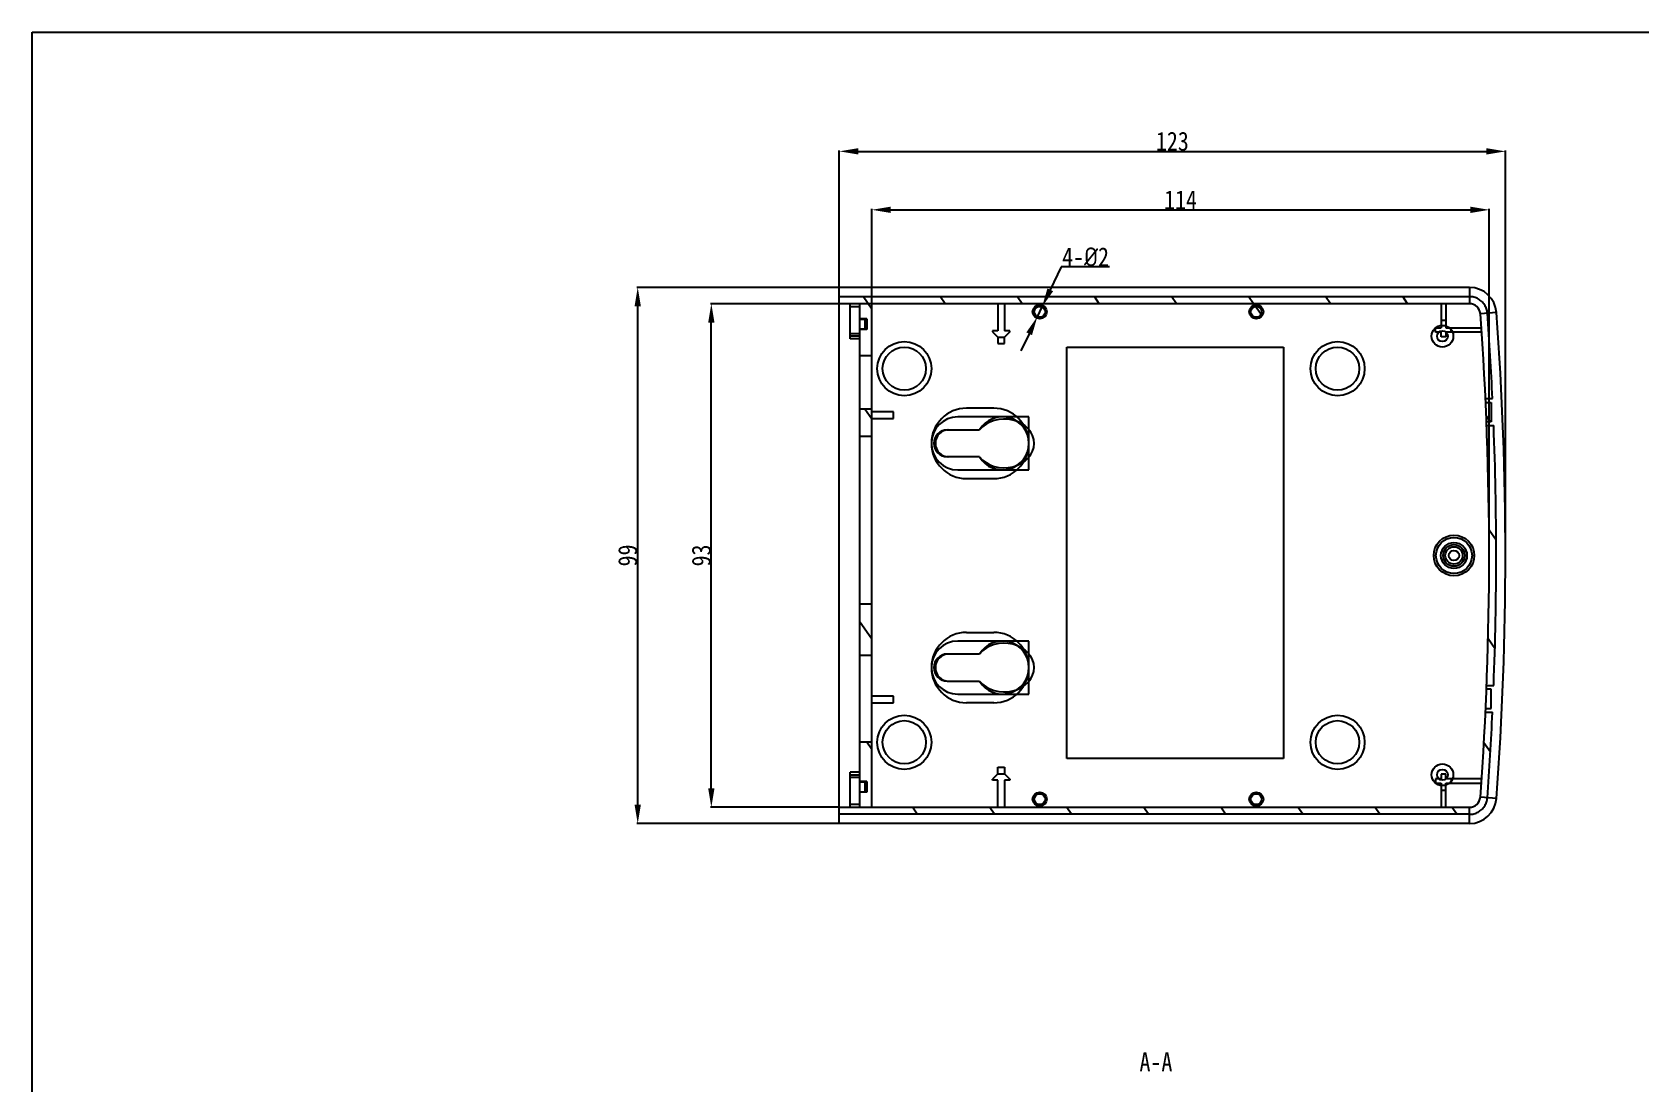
# Model space of a CAD drawing. Header units: millimetres. Extents: x 0 to 594, y 0 to 420.
# Drawn here: x 0 to 297, y 225.8 to 420 of the extents above; entities that cross this region are included whole.
import ezdxf

# ---------------------------------------------------------------- set-up
doc = ezdxf.new("R2010")
doc.units = ezdxf.units.MM
doc.header["$LTSCALE"] = 16.335
doc.header["$PDMODE"] = 3
doc.header["$PDSIZE"] = 8
doc.layers.get('0').update_dxf_attribs({"linetype": 'CONTINUOUS'})
doc.layers.get('Defpoints').update_dxf_attribs({"linetype": 'CONTINUOUS'})
doc.styles.get("Standard").update_dxf_attribs({"font": 'simfang.ttf', "width": 0.85})
doc.dimstyles.get("Standard").update_dxf_attribs({"dimtxt": 3.5, "dimasz": 3.5, "dimexe": 0.18, "dimexo": 0.0625, "dimgap": 0.09, "dimtad": 1, "dimdsep": 46, "dimtxsty": 'Standard', "dimcen": 0, "dimadec": 0, "dimazin": 0, "dimtp": 0.01, "dimtm": 0.01, "dimtfac": 1, "dimtmove": 0, "dimatfit": 3, "dimfxl": 1, "dimtolj": 1, "dimarcsym": 0})
doc.dimstyles.new('STANDARD1', dxfattribs={"dimtxt": 3.5, "dimasz": 3.5, "dimexe": 0.18, "dimexo": 0.0625, "dimgap": 0.09, "dimtad": 1, "dimtoh": 1, "dimdsep": 46, "dimtxsty": 'Standard', "dimcen": 0, "dimadec": 0, "dimazin": 0, "dimtp": 0.01, "dimtm": 0.01, "dimtfac": 1, "dimtmove": 0, "dimatfit": 3, "dimfxl": 1, "dimtolj": 1, "dimarcsym": 0})

# ---------------------------------------------------------------- blocks, each defined once
blk = doc.blocks.new('*D0')
at = {"color": 0, "lineweight": -2}
for p, q in [((149.0471851731529, 372.9227531530946), (149.0471851731529, 398.1704289827603)), ((272.0471851731529, 323.4227531530946), (272.0471851731529, 398.1704289827603)), ((152.5471851731529, 397.9904289827603), (268.5471851731529, 397.9904289827603))]:
    blk.add_line(p, q, dxfattribs=at)
at = {"color": 0}
for points in [[(152.5471851731529, 398.5737623160936), (152.5471851731529, 397.407095649427), (149.0471851731529, 397.9904289827603)], [(268.5471851731529, 398.5737623160936), (268.5471851731529, 397.407095649427), (272.0471851731529, 397.9904289827603)]]:
    blk.add_solid(points, dxfattribs=at)
at = {"layer": 'Defpoints', "color": 0}
for p in [(272.0471851731529, 397.9904289827603), (149.0471851731529, 372.8602531530946), (272.0471851731529, 323.3602531530946)]:
    blk.add_point(p, dxfattribs=at)
at = {"color": 0, "insert": (210.5471851731529, 399.8304289827603), "char_height": 3.5, "attachment_point": 5}
blk.add_mtext('\\A1;123', dxfattribs=at)
blk = doc.blocks.new('*D1')
at = {"color": 0, "lineweight": -2}
for p, q in [((148.9846851731529, 372.8602531530945), (111.6378771101168, 372.8602531530946)), ((111.8178771101168, 277.3602531530946), (111.8178771101168, 369.3602531530946)), ((148.9846851731529, 273.8602531530946), (111.6378771101168, 273.8602531530946))]:
    blk.add_line(p, q, dxfattribs=at)
at = {"color": 0}
for points in [[(111.2345437767835, 369.3602531530946), (112.4012104434501, 369.3602531530946), (111.8178771101168, 372.8602531530946)], [(111.2345437767835, 277.3602531530946), (112.4012104434501, 277.3602531530946), (111.8178771101168, 273.8602531530946)]]:
    blk.add_solid(points, dxfattribs=at)
at = {"layer": 'Defpoints', "color": 0}
for p in [(111.8178771101168, 372.8602531530946), (149.0471851731529, 372.8602531530945), (149.0471851731529, 273.8602531530946)]:
    blk.add_point(p, dxfattribs=at)
at = {"color": 0, "insert": (109.9778771101167, 323.3602531530946), "char_height": 3.5, "attachment_point": 5, "rotation": 90}
blk.add_mtext('\\A1;99', dxfattribs=at)
blk = doc.blocks.new('*D2')
at = {"color": 0, "lineweight": -2}
for p, q in [((148.9846851731529, 369.8602531530946), (125.2294374242307, 369.8602531530946)), ((125.4094374242306, 280.3602531530946), (125.4094374242307, 366.3602531530946)), ((148.9846851731529, 276.8602531530946), (125.2294374242306, 276.8602531530946))]:
    blk.add_line(p, q, dxfattribs=at)
at = {"color": 0}
for points in [[(124.8261040908973, 366.3602531530946), (125.992770757564, 366.3602531530946), (125.4094374242307, 369.8602531530946)], [(124.8261040908973, 280.3602531530946), (125.992770757564, 280.3602531530946), (125.4094374242306, 276.8602531530946)]]:
    blk.add_solid(points, dxfattribs=at)
at = {"layer": 'Defpoints', "color": 0}
for p in [(125.4094374242307, 369.8602531530946), (149.0471851731529, 369.8602531530946), (149.0471851731529, 276.8602531530946)]:
    blk.add_point(p, dxfattribs=at)
at = {"color": 0, "insert": (123.5694374242306, 323.3602531530946), "char_height": 3.5, "attachment_point": 5, "rotation": 90}
blk.add_mtext('\\A1;93', dxfattribs=at)
blk = doc.blocks.new('*D3')
at = {"color": 0, "lineweight": -2}
for p, q in [((155.0471851731529, 369.9227531530946), (155.0471851731529, 387.371524323721)), ((158.5471851731529, 387.191524323721), (265.5471851731529, 387.191524323721)), ((269.0471851731529, 323.4227531530946), (269.0471851731529, 387.371524323721))]:
    blk.add_line(p, q, dxfattribs=at)
at = {"color": 0}
for points in [[(158.5471851731529, 387.7748576570543), (158.5471851731529, 386.6081909903877), (155.0471851731529, 387.191524323721)], [(265.5471851731529, 387.7748576570543), (265.5471851731529, 386.6081909903877), (269.0471851731529, 387.191524323721)]]:
    blk.add_solid(points, dxfattribs=at)
at = {"layer": 'Defpoints', "color": 0}
for p in [(269.0471851731529, 387.191524323721), (155.0471851731529, 369.8602531530946), (269.0471851731529, 323.3602531530946)]:
    blk.add_point(p, dxfattribs=at)
at = {"color": 0, "insert": (212.0471851731529, 389.031524323721), "char_height": 3.5, "attachment_point": 5}
blk.add_mtext('\\A1;114', dxfattribs=at)
blk = doc.blocks.new('*D10')
at = {"color": 0, "lineweight": -2}
for p, q in [((190.0376216382647, 376.67363363474), (187.9944804639725, 372.4171042780869)), ((198.9081216382647, 376.67363363474), (190.0376216382647, 376.67363363474)), ((185.6144528863041, 367.4587306808739), (186.4799174600017, 369.261775625315)), ((184.0998898823334, 364.3034020281021), (182.5853268783626, 361.1480733753302))]:
    blk.add_line(p, q, dxfattribs=at)
at = {"color": 0}
for points in [[(187.4685923551772, 372.6695314454154), (188.5203685727678, 372.1646771107584), (186.4799174600017, 369.261775625315)], [(183.5740017735381, 364.5558291954305), (184.6257779911287, 364.0509748607736), (185.6144528863041, 367.4587306808739)]]:
    blk.add_solid(points, dxfattribs=at)
at = {"layer": 'Defpoints', "color": 0}
for p in [(186.4799174600017, 369.261775625315), (185.6144528863041, 367.4587306808739)]:
    blk.add_point(p, dxfattribs=at)
at = {"color": 0, "insert": (194.5178716382646, 378.51363363474), "char_height": 3.5, "attachment_point": 5}
blk.add_mtext('\\A1;4-{\\fISOCPEUR|b0|i0|c0|p34;%%C}2', dxfattribs=at)

msp = doc.modelspace()

# ---------------------------------------------------------------- hatches: boundary and pattern name
at = {"linetype": 'Continuous'}
h = msp.add_hatch(dxfattribs=at)
h.set_pattern_fill('DEFAULT__6', color=2, scale=11.6590105008, angle=125, style=0, pattern_type=0)
h.set_pattern_definition([(125, (109.9777984787529, 47.00419392339454), (-9.5505022861, -6.6873336944), [])])
edge = h.paths.add_edge_path()
edge.add_line((149.0471851731529, 275.5602531530945), (149.0471851731529, 276.8602531530945))
edge.add_line((152.7471851731529, 276.8602531530946), (149.0471851731529, 276.8602531530946))
edge.add_line((152.7471851731529, 279.6302531530945), (152.7471851731529, 276.8602531530945))
edge.add_line((154.1471851731529, 279.6302531530945), (152.7471851731529, 279.6302531530945))
edge.add_line((154.1471851731529, 281.6302531530945), (154.1471851731529, 279.6302531530945))
edge.add_line((154.1471851731529, 281.6302531530945), (152.7471851731529, 281.6302531530945))
edge.add_line((152.7471851731529, 288.8602531530946), (152.7471851731529, 281.6302531530946))
edge.add_line((155.0471851731529, 288.8602531530946), (152.7471851731529, 288.8602531530946))
edge.add_line((155.0471851731529, 276.8602531530946), (155.0471851731529, 288.8602531530946))
edge.add_line((265.4180146305529, 276.8602531530946), (155.0471851731529, 276.8602531530946))
edge.add_spline(control_points=[(265.4180146305529, 276.8602531530946), (266.5226979868529, 276.8602531530946), (267.3318825562529, 277.6122808454945), (267.4126604703529, 278.7140068759945)], knot_values=[0, 0, 0, 0, 1, 1, 1, 1], weights=[1, 0.8216690873, 0.8216690873, 1], degree=3, periodic=0)
edge.add_spline(control_points=[(267.4126604703529, 278.7140068759945), (267.7956207844529, 283.9371839198946), (268.1113491559529, 289.1648557371946), (268.3597933208529, 294.3961569644945)], knot_values=[0, 0, 0, 0, 1, 1, 1, 1], weights=[1, 0.9999448216, 0.9999448216, 1], degree=3, periodic=0)
edge.add_line((268.3597933208529, 294.3961569644945), (269.6612554359529, 294.3961569644945))
edge.add_arc((-341.5153148275471, 323.3602531530946), 611.8625000007, 355.8066100949, 357.2867419011)
edge.add_spline(control_points=[(265.4180146305529, 275.5602531530945), (265.6981543576529, 275.5613095041946), (266.2390931472529, 275.6286644042946), (267.0149796005529, 275.9328118047945), (267.6878435352529, 276.4179088836945), (268.2208438931529, 277.0534996868945), (268.5809123193529, 277.8050688174945), (268.6876420469529, 278.3396342689945), (268.7091802662529, 278.6189467958945)], knot_values=[0, 0, 0, 0, 0.1666666667, 0.3333333333, 0.5, 0.6666666667, 0.8333333333, 1, 1, 1, 1], degree=3, periodic=0)
edge.add_line((265.4180146305529, 275.5602531530945), (149.0471851731529, 275.5602531530945))
edge = h.paths.add_edge_path()
edge.add_line((149.0471851731529, 369.8602531530946), (149.0471851731529, 371.1602531530946))
edge.add_line((149.0471851731529, 371.1602531530946), (265.4180146305529, 371.1602531530946))
edge.add_spline(control_points=[(268.7091802662529, 368.1015595101945), (268.6876420469529, 368.3808720370945), (268.5809123193529, 368.9154374885945), (268.2208438931529, 369.6670066191946), (267.6878435352529, 370.3025974223946), (267.0149796005529, 370.7876945012945), (266.2390931472529, 371.0918419017946), (265.6981543576529, 371.1591968018946), (265.4180146305529, 371.1602531530946)], knot_values=[0, 0, 0, 0, 0.1666666667, 0.3333333333, 0.5, 0.6666666667, 0.8333333333, 1, 1, 1, 1], degree=3, periodic=0)
edge.add_arc((-341.515314826147, 323.3602531530946), 611.8624999993, 2.7132580989, 4.1933899051)
edge.add_line((268.3597933208529, 352.3243493415945), (269.6612554359529, 352.3243493415945))
edge.add_spline(control_points=[(268.3597933208529, 352.3243493415945), (268.1113491559529, 357.5556505688945), (267.7956207844529, 362.7833223861945), (267.4126604703529, 368.0064994300946)], knot_values=[0, 0, 0, 0, 1, 1, 1, 1], weights=[1, 0.9999448216, 0.9999448216, 1], degree=3, periodic=0)
edge.add_spline(control_points=[(265.4180146305529, 369.8602531530946), (266.5226979868529, 369.8602531530946), (267.3318825562529, 369.1082254605946), (267.4126604703529, 368.0064994300946)], knot_values=[0, 0, 0, 0, 1, 1, 1, 1], weights=[1, 0.8216690873, 0.8216690873, 1], degree=3, periodic=0)
edge.add_line((265.4180146305529, 369.8602531530946), (155.0471851731529, 369.8602531530946))
edge.add_line((155.0471851731529, 360.2602531530945), (155.0471851731529, 369.8602531530946))
edge.add_line((155.0471851731529, 360.2602531530945), (152.7471851731529, 360.2602531530945))
edge.add_line((152.7471851731529, 365.0902531530946), (152.7471851731529, 360.2602531530945))
edge.add_line((154.1471851731529, 365.0902531530946), (152.7471851731529, 365.0902531530946))
edge.add_line((154.1471851731529, 367.0902531530946), (154.1471851731529, 365.0902531530946))
edge.add_line((154.1471851731529, 367.0902531530946), (152.7471851731529, 367.0902531530946))
edge.add_line((152.7471851731529, 369.8602531530946), (152.7471851731529, 367.0902531530946))
edge.add_line((152.7471851731529, 369.8602531530946), (149.0471851731529, 369.8602531530946))
edge = h.paths.add_edge_path()
edge.add_spline(control_points=[(268.3926350089529, 295.0961569644945), (268.4476972272529, 296.2843387648945), (268.4992871161529, 297.4726763944946), (268.5474042349529, 298.6611597059945)], knot_values=[0, 0, 0, 0, 1, 1, 1, 1], weights=[1, 0.9999971536, 0.9999971536, 1], degree=3, periodic=0)
edge.add_line((269.3844205098529, 298.6611597059945), (268.547404234953, 298.6611597059945))
edge.add_line((269.3844205098529, 295.0961569644945), (269.3844205098529, 298.6611597059945))
edge.add_line((268.3926350089529, 295.0961569644945), (269.3844205098529, 295.0961569644945))
edge = h.paths.add_edge_path()
edge.add_spline(control_points=[(268.5753423053529, 299.3611597059945), (269.2045472020529, 315.3564317670945), (269.2045472020529, 331.3640745389945), (268.5753423053529, 347.3593466000945)], knot_values=[0, 0, 0, 0, 1, 1, 1, 1], weights=[1, 0.9994847998, 0.9994847998, 1], degree=3, periodic=0)
edge.add_line((268.5753423053529, 347.3593466000945), (269.876345584053, 347.3593466000945))
edge.add_arc((-341.5153148268471, 323.3602531530946), 611.8625, 357.7521100193, 362.2478899807)
edge.add_line((268.5753423053529, 299.3611597059945), (269.876345584053, 299.3611597059945))
edge = h.paths.add_edge_path()
edge.add_spline(control_points=[(268.5474042349529, 348.0593466000946), (268.4992871161529, 349.2478299115945), (268.4476972272529, 350.4361675411945), (268.3926350089529, 351.6243493415946)], knot_values=[0, 0, 0, 0, 1, 1, 1, 1], weights=[1, 0.9999971536, 0.9999971536, 1], degree=3, periodic=0)
edge.add_line((268.3926350089529, 351.6243493415946), (269.3844205098529, 351.6243493415946))
edge.add_line((269.3844205098529, 351.6243493415946), (269.3844205098529, 348.0593466000946))
edge.add_line((269.3844205098529, 348.0593466000946), (268.547404234953, 348.0593466000946))
edge = h.paths.add_edge_path()
edge.add_line((152.7471851731529, 350.3602531530946), (152.7471851731529, 345.3602531530946))
edge.add_line((155.0471851731529, 350.3602531530946), (152.7471851731529, 350.3602531530946))
edge.add_line((155.0471851731529, 345.3602531530946), (155.0471851731529, 350.3602531530946))
edge.add_line((155.0471851731529, 345.3602531530946), (152.7471851731529, 345.3602531530946))
edge = h.paths.add_edge_path()
edge.add_line((152.7471851731529, 314.3602531530946), (152.7471851731529, 304.8602531530946))
edge.add_line((155.0471851731529, 314.3602531530946), (152.7471851731529, 314.3602531530946))
edge.add_line((155.0471851731529, 304.8602531530946), (155.0471851731529, 314.3602531530946))
edge.add_line((155.0471851731529, 304.8602531530946), (152.7471851731529, 304.8602531530946))
edge = h.paths.add_edge_path()
edge.add_spline(control_points=[(187.3471851731529, 368.3602531530946), (187.3471851731529, 370.9602531530946), (184.7471851731529, 370.9602531530946), (184.7471851731529, 368.3602531530946)], knot_values=[0, 0, 0, 0, 1, 1, 1, 1], weights=[1, 0.3333333333, 0.3333333333, 1], degree=3, periodic=0)
edge.add_spline(control_points=[(184.7471851731529, 368.3602531530946), (184.7471851731529, 365.7602531530945), (187.3471851731529, 365.7602531530945), (187.3471851731529, 368.3602531530946)], knot_values=[0, 0, 0, 0, 1, 1, 1, 1], weights=[1, 0.3333333333, 0.3333333333, 1], degree=3, periodic=0)
edge = h.paths.add_edge_path()
edge.add_spline(control_points=[(227.3471851731529, 368.3602531530946), (227.3471851731529, 370.9602531530946), (224.7471851731529, 370.9602531530946), (224.7471851731529, 368.3602531530946)], knot_values=[0, 0, 0, 0, 1, 1, 1, 1], weights=[1, 0.3333333333, 0.3333333333, 1], degree=3, periodic=0)
edge.add_spline(control_points=[(224.7471851731529, 368.3602531530946), (224.7471851731529, 365.7602531530945), (227.3471851731529, 365.7602531530945), (227.3471851731529, 368.3602531530946)], knot_values=[0, 0, 0, 0, 1, 1, 1, 1], weights=[1, 0.3333333333, 0.3333333333, 1], degree=3, periodic=0)
edge = h.paths.add_edge_path()
edge.add_spline(control_points=[(187.3471851731529, 278.3602531530946), (187.3471851731529, 280.9602531530946), (184.7471851731529, 280.9602531530946), (184.7471851731529, 278.3602531530946)], knot_values=[0, 0, 0, 0, 1, 1, 1, 1], weights=[1, 0.3333333333, 0.3333333333, 1], degree=3, periodic=0)
edge.add_spline(control_points=[(184.7471851731529, 278.3602531530946), (184.7471851731529, 275.7602531530945), (187.3471851731529, 275.7602531530945), (187.3471851731529, 278.3602531530946)], knot_values=[0, 0, 0, 0, 1, 1, 1, 1], weights=[1, 0.3333333333, 0.3333333333, 1], degree=3, periodic=0)
edge = h.paths.add_edge_path()
edge.add_spline(control_points=[(227.3471851731529, 278.3602531530946), (227.3471851731529, 280.9602531530946), (224.7471851731529, 280.9602531530946), (224.7471851731529, 278.3602531530946)], knot_values=[0, 0, 0, 0, 1, 1, 1, 1], weights=[1, 0.3333333333, 0.3333333333, 1], degree=3, periodic=0)
edge.add_spline(control_points=[(224.7471851731529, 278.3602531530946), (224.7471851731529, 275.7602531530945), (227.3471851731529, 275.7602531530945), (227.3471851731529, 278.3602531530946)], knot_values=[0, 0, 0, 0, 1, 1, 1, 1], weights=[1, 0.3333333333, 0.3333333333, 1], degree=3, periodic=0)

# ---------------------------------------------------------------- linework, layer by layer
at = {"color": 7, "linetype": 'Continuous'}
for p, q in [((0, 0), (0, 420)), ((0, 420), (594, 420)), ((149.0471851731529, 273.8602531530946), (149.0471851731529, 372.8602531530946)), ((265.4180146305529, 372.8602531530946), (149.0471851731529, 372.8602531530946)), ((265.4180146305529, 372.8602531530946), (265.4180146305529, 369.8602531530946)), ((149.0471851731529, 371.1602531530946), (265.4180146305529, 371.1602531530946)), ((265.4180146305529, 369.8602531530946), (149.0471851731529, 369.8602531530946)), ((151.0471851731529, 363.3602531530946), (151.0471851731529, 369.8602531530946)), ((151.0471851731529, 369.3602531530946), (152.7471851731529, 369.3602531530946)), ((152.7471851731529, 369.8602531530946), (152.7471851731529, 276.8602531530946)), ((155.0471851731529, 276.8602531530946), (155.0471851731529, 369.8602531530946)), ((178.3374811283529, 369.8602531530946), (178.3374811283529, 364.8602531530946)), ((179.5374811283529, 369.8602531530946), (179.5374811283529, 364.8602531530946)), ((260.2046851731529, 369.8602531530946), (260.2046851731529, 365.4102531530946)), ((261.0146851731529, 369.8602531530946), (261.0146851731529, 365.4102531530946)), ((154.1471851731529, 367.0902531530946), (152.7471851731529, 367.0902531530946)), ((152.7471851731529, 366.9902531530946), (153.8471851731529, 366.9902531530946)), ((153.8471851731529, 365.1902531530945), (153.8471851731529, 366.9902531530946)), ((153.8471851731529, 366.9902531530946), (154.1471851731529, 366.6902531530945)), ((154.1471851731529, 365.4902531530946), (153.8471851731529, 365.1902531530945)), ((154.1471851731529, 367.0902531530946), (154.1471851731529, 365.0902531530946)), ((259.1428301103529, 365.4102531530946), (260.2046851731529, 365.4102531530946)), ((259.1428301103529, 364.6002531530946), (259.1428301103529, 365.4102531530946)), ((261.0146851731529, 366.7302531530946), (260.2046851731529, 366.7302531530946)), ((261.0146851731529, 365.4102531530946), (267.5974529807529, 365.4102531530946)), ((262.0146851731529, 364.6002531530946), (262.0146851731529, 365.4102531530946)), ((270.4046292301529, 368.2258688457946), (267.4126604703529, 368.0064994300946)), ((151.0471851731529, 364.3602531530946), (152.7471851731529, 364.3602531530946)), ((152.7471851731529, 363.8602531530946), (151.0471851731529, 363.8602531530946)), ((152.7471851731529, 363.3602531530946), (151.0471851731529, 363.3602531530946)), ((152.7471851731529, 365.1902531530945), (153.8471851731529, 365.1902531530945)), ((154.1471851731529, 365.0902531530946), (152.7471851731529, 365.0902531530946)), ((177.3374811283529, 364.8602531530946), (177.3374811283529, 364.6602531530946)), ((178.3374811283529, 364.8602531530946), (177.3374811283529, 364.8602531530946)), ((177.3374811283529, 364.6602531530946), (178.3374811283529, 363.6602531530946)), ((178.3374811283529, 363.6602531530946), (178.3374811283529, 362.4795422514946)), ((178.3374811283529, 363.6602531530946), (179.5374811283529, 363.6602531530946)), ((178.3374811283529, 362.4795422514946), (179.5374811283529, 362.4795422514946)), ((180.5374811283529, 364.8602531530946), (179.5374811283529, 364.8602531530946)), ((180.5374811283529, 364.6602531530946), (179.5374811283529, 363.6602531530946)), ((179.5374811283529, 362.4795422514946), (179.5374811283529, 363.6602531530946)), ((180.5374811283529, 364.6602531530946), (180.5374811283529, 364.8602531530946)), ((260.2046851731529, 364.6002531530946), (259.1428301103529, 364.6002531530946)), ((260.2046851731529, 363.7302531530946), (260.2046851731529, 364.6002531530946)), ((261.0146851731529, 363.7302531530946), (260.2046851731529, 363.7302531530946)), ((267.6528301103529, 364.6002531530946), (261.0146851731529, 364.6002531530946)), ((261.0146851731529, 364.6002531530946), (261.0146851731529, 363.7302531530946)), ((155.0471851731529, 360.2602531530945), (152.7471851731529, 360.2602531530945)), ((191.0471851731529, 285.8602531530946), (191.0471851731529, 361.8602531530946)), ((191.0471851731529, 361.8602531530946), (231.0471851731529, 361.8602531530946)), ((231.0471851731529, 361.8602531530946), (231.0471851731529, 285.8602531530946)), ((177.5471851731529, 350.5602531530945), (172.5471851731529, 350.5602531530945)), ((268.3597933208529, 352.3243493415945), (269.6612554359529, 352.3243493415945)), ((268.3926350089529, 351.6243493415946), (269.3844205098529, 351.6243493415946)), ((269.3844205098529, 351.6243493415946), (269.3844205098529, 348.0593466000946)), ((155.0471851731529, 350.3602531530946), (152.7471851731529, 350.3602531530946)), ((159.0471851731529, 349.8602531530946), (155.0471851731529, 349.8602531530946)), ((155.0471851731529, 348.6602531530946), (159.0471851731529, 348.6602531530946)), ((159.0471851731529, 348.6602531530946), (159.0471851731529, 349.8602531530946)), ((184.0471851731529, 348.9602531530946), (170.9471851731529, 348.9602531530946)), ((184.0471851731529, 339.1602531530946), (184.0471851731529, 348.9602531530946)), ((269.3844205098529, 348.0593466000946), (268.5474042349529, 348.0593466000946)), ((155.0471851731529, 345.3602531530946), (152.7471851731529, 345.3602531530946)), ((168.9860604780529, 346.5602531530945), (174.9329236719529, 346.5602531530945)), ((268.5753423053529, 347.3593466000945), (269.8763455840529, 347.3593466000945)), ((174.9329236719529, 341.5602531530945), (168.9860604780529, 341.5602531530945)), ((170.9471851731529, 339.1602531530946), (184.0471851731529, 339.1602531530946)), ((172.5471851731529, 337.5602531530945), (177.5471851731529, 337.5602531530945)), ((155.0471851731529, 314.3602531530946), (152.7471851731529, 314.3602531530946)), ((172.5471851731529, 309.1602531530946), (177.5471851731529, 309.1602531530946)), ((184.0471851731529, 307.5602531530945), (170.9471851731529, 307.5602531530945)), ((184.0471851731529, 297.7602531530945), (184.0471851731529, 307.5602531530945)), ((155.0471851731529, 304.8602531530946), (152.7471851731529, 304.8602531530946)), ((174.9329236719529, 305.1602531530946), (168.9860604780529, 305.1602531530946)), ((168.9860604780529, 300.1602531530946), (174.9329236719529, 300.1602531530946)), ((159.0471851731529, 297.3602531530946), (155.0471851731529, 297.3602531530946)), ((159.0471851731529, 296.1602531530946), (159.0471851731529, 297.3602531530946)), ((170.9471851731529, 297.7602531530945), (184.0471851731529, 297.7602531530945)), ((269.3844205098529, 298.6611597059945), (268.5474042349529, 298.6611597059945)), ((268.5753423053529, 299.3611597059945), (269.8763455840529, 299.3611597059945)), ((269.3844205098529, 295.0961569644945), (269.3844205098529, 298.6611597059945)), ((155.0471851731529, 296.1602531530946), (159.0471851731529, 296.1602531530946)), ((177.5471851731529, 296.1602531530946), (172.5471851731529, 296.1602531530946)), ((268.3597933208529, 294.3961569644945), (269.6612554359529, 294.3961569644945)), ((268.3926350089529, 295.0961569644945), (269.3844205098529, 295.0961569644945)), ((155.0471851731529, 288.8602531530946), (152.7471851731529, 288.8602531530946)), ((231.0471851731529, 285.8602531530946), (191.0471851731529, 285.8602531530946)), ((151.0471851731529, 276.8602531530946), (151.0471851731529, 283.3602531530946)), ((152.7471851731529, 283.3602531530946), (151.0471851731529, 283.3602531530946)), ((151.0471851731529, 282.8602531530946), (152.7471851731529, 282.8602531530946)), ((152.7471851731529, 282.3602531530946), (151.0471851731529, 282.3602531530946)), ((178.3374811283529, 283.0602531530945), (177.3374811283529, 282.0602531530945)), ((178.3374811283529, 284.2409640545945), (179.5374811283529, 284.2409640545945)), ((178.3374811283529, 283.0602531530945), (178.3374811283529, 284.2409640545945)), ((178.3374811283529, 283.0602531530945), (179.5374811283529, 283.0602531530945)), ((179.5374811283529, 284.2409640545945), (179.5374811283529, 283.0602531530945)), ((179.5374811283529, 283.0602531530945), (180.5374811283529, 282.0602531530945)), ((261.0146851731529, 282.9902531530946), (260.2046851731529, 282.9902531530946)), ((260.2046851731529, 282.9902531530946), (260.2046851731529, 282.1202531530946)), ((261.0146851731529, 282.1202531530946), (261.0146851731529, 282.9902531530946)), ((154.1471851731529, 281.6302531530945), (152.7471851731529, 281.6302531530945)), ((152.7471851731529, 281.5302531530946), (153.8471851731529, 281.5302531530946)), ((152.7471851731529, 279.7302531530946), (153.8471851731529, 279.7302531530946)), ((154.1471851731529, 279.6302531530945), (152.7471851731529, 279.6302531530945)), ((153.8471851731529, 281.5302531530946), (154.1471851731529, 281.2302531530946)), ((153.8471851731529, 279.7302531530946), (153.8471851731529, 281.5302531530946)), ((154.1471851731529, 280.0302531530946), (153.8471851731529, 279.7302531530946)), ((154.1471851731529, 281.6302531530945), (154.1471851731529, 279.6302531530945)), ((177.3374811283529, 281.8602531530946), (177.3374811283529, 282.0602531530945)), ((178.3374811283529, 281.8602531530946), (177.3374811283529, 281.8602531530946)), ((178.3374811283529, 276.8602531530946), (178.3374811283529, 281.8602531530946)), ((180.5374811283529, 281.8602531530946), (179.5374811283529, 281.8602531530946)), ((179.5374811283529, 281.8602531530946), (179.5374811283529, 276.8602531530946)), ((180.5374811283529, 282.0602531530945), (180.5374811283529, 281.8602531530946)), ((260.2046851731529, 282.1202531530946), (259.1428301103529, 282.1202531530946)), ((259.1428301103529, 282.1202531530946), (259.1428301103529, 281.3102531530945)), ((259.1428301103529, 281.3102531530945), (260.2046851731529, 281.3102531530945)), ((260.2046851731529, 281.3102531530945), (260.2046851731529, 276.8602531530946)), ((261.0146851731529, 279.9902531530946), (260.2046851731529, 279.9902531530946)), ((267.6528301103529, 282.1202531530946), (261.0146851731529, 282.1202531530946)), ((261.0146851731529, 281.3102531530945), (267.5974529807529, 281.3102531530945)), ((261.0146851731529, 276.8602531530946), (261.0146851731529, 281.3102531530945)), ((262.0146851731529, 282.1202531530946), (262.0146851731529, 281.3102531530945)), ((149.0471851731529, 276.8602531530946), (265.4180146305529, 276.8602531530946)), ((152.7471851731529, 277.3602531530946), (151.0471851731529, 277.3602531530946)), ((265.4180146305529, 273.8602531530946), (265.4180146305529, 276.8602531530946)), ((270.4046292301529, 278.4946374602945), (267.4126604703529, 278.7140068759945)), ((265.4180146305529, 275.5602531530945), (149.0471851731529, 275.5602531530945)), ((265.4180146305529, 273.8602531530946), (149.0471851731529, 273.8602531530946))]:
    msp.add_line(p, q, dxfattribs=at)
for centre, radius in [((186.0471851731529, 368.3602531530946), 1.3), ((226.0471851731529, 368.3602531530946), 1.3), ((260.4126604703529, 363.8602531530946), 2), ((161.0471851731529, 357.8602531530946), 5), ((241.0471851731529, 357.8602531530946), 5), ((260.4126604703529, 363.8602531530946), 1), ((161.0471851731529, 357.8602531530946), 4), ((241.0471851731529, 357.8602531530946), 4), ((262.5471851731529, 323.3602531530946), 3.75), ((262.5471851731529, 323.3602531530946), 3.3268152463), ((262.5471851731529, 323.3602531530946), 2.4), ((262.5471851731529, 323.3602531530946), 2), ((262.5471851731529, 323.3602531530946), 1.6), ((262.5471851731529, 323.3602531530946), 0.95), ((161.0471851731529, 288.8602531530946), 5), ((161.0471851731529, 288.8602531530946), 4), ((241.0471851731529, 288.8602531530946), 5), ((241.0471851731529, 288.8602531530946), 4), ((260.4126604703529, 282.8602531530946), 2), ((260.4126604703529, 282.8602531530946), 1), ((186.0471851731529, 278.3602531530946), 1.3), ((226.0471851731529, 278.3602531530946), 1.3)]:
    msp.add_circle(centre, radius, dxfattribs=at)
for centre, radius in [((186.0471851731529, 368.3602531530945), 1), ((226.0471851731529, 368.3602531530946), 1), ((186.0471851731529, 278.3602531530946), 1.300000000000023), ((186.0471851731529, 278.3602531530946), 1), ((226.0471851731529, 278.3602531530946), 1)]:
    msp.add_circle(centre, radius)
for centre, radius, start, end in [((265.4180146305529, 367.8602531530946), 5, 4.193389843000053, 90.000000069997), ((265.4180146305529, 367.8602531530946), 2, 4.193389905100095, 90), ((-341.5153148268471, 323.3602531530946), 610.5625, 355.8066100949, 4.193389905100095), ((-341.515314826147, 323.3602531530946), 611.8624999993, 2.713258098899743, 4.193389905100095), ((-341.5153148268471, 323.3602531530946), 613.5625, 355.8066100949, 4.193389905100095), ((172.5471851731529, 344.0602531530945), 6.5, 90, 270), ((177.5471851731529, 344.0602531530945), 6.5, 270, 90), ((170.9471851731529, 344.0602531530945), 4.9, 90, 270), ((179.1471851731529, 344.0602531530945), 4.9, 210.6774244725994, 149.3225755274006), ((168.9860604780529, 344.0602531530945), 2.5, 90, 270), ((169.2771851731529, 344.0602531530945), 2.5, 90, 270), ((-341.5153148268471, 323.3602531530946), 611.8625, 357.7521100193, 2.247889980699947), ((172.5471851731529, 302.6602531530946), 6.5, 90, 270), ((177.5471851731529, 302.6602531530946), 6.5, 270, 90), ((170.9471851731529, 302.6602531530946), 4.9, 90, 270), ((179.1471851731529, 302.6602531530946), 4.9, 210.6774244725994, 149.3225755274006), ((168.9860604780529, 302.6602531530946), 2.5, 90, 270), ((169.2771851731529, 302.6602531530946), 2.5, 90, 270), ((-341.5153148275471, 323.3602531530946), 611.8625000007, 355.8066100949, 357.2867419010998), ((265.4180146305529, 278.8602531530946), 2, 270, 355.8066100949), ((265.4180146305529, 278.8602531530946), 5, 269.9999999299964, 355.806610157)]:
    msp.add_arc(centre, radius, start, end, dxfattribs=at)
for centre in [(179.5060604780529, 344.0602531530945), (179.5060604780529, 302.6602531530946)]:
    msp.add_ellipse(centre, major_axis=(5.5, 0), ratio=0.8181818181999998, start_param=-2.5525616834, end_param=2.5525616834, dxfattribs=at)
for points in [[(268.7091802662529, 368.1015595101945), (268.6881258310529, 368.3745982152946), (268.5807039283529, 368.9183491244946), (268.2208475857529, 369.6662266260946), (267.6880371558529, 370.3028057587945), (267.0142014255529, 370.7876411484945), (266.2420122266529, 371.0918469765945), (265.6918619555529, 371.1592205292945), (265.4180146305529, 371.1602531530946)], [(265.4180146305529, 275.5602531530945), (265.6918619555529, 275.5612857767945), (266.2420122266529, 275.6286593294946), (267.0142014255529, 275.9328651575945), (267.6880371558529, 276.4177005472945), (268.2208475857529, 277.0542796799945), (268.5807039283529, 277.8021571815945), (268.6881258310529, 278.3459080907946), (268.7091802662529, 278.6189467958945)]]:
    msp.add_open_spline(points, degree=3, dxfattribs=at)

# ---------------------------------------------------------------- texts
at = {"color": 2, "linetype": 'Continuous', "insert": (210.5471851731529, 231.603995421417), "char_height": 3.5, "width": 73.09575, "attachment_point": 3, "line_spacing_factor": 0.9}
msp.add_mtext('A-A', dxfattribs=at)

# ---------------------------------------------------------------- dimensions: what is measured, and where the dimension line sits
for base, p1, p2, picture, middle in [((272.0471851731529, 397.9904289827603), (149.0471851731529, 372.8602531530946), (272.0471851731529, 323.3602531530946), '*D0', (210.5471851731529, 399.8304289827603)), ((269.0471851731529, 387.191524323721), (155.0471851731529, 369.8602531530946), (269.0471851731529, 323.3602531530946), '*D3', (212.0471851731529, 389.031524323721))]:
    dim = msp.add_linear_dim(base=base, p1=p1, p2=p2, dimstyle='Standard')
    dim.commit()
    dim.dimension.update_dxf_attribs({"geometry": picture, "text_midpoint": middle})
dim = msp.add_diameter_dim_2p(p1=(185.6144528863041, 367.4587306808739), p2=(186.4799174600017, 369.261775625315), text='4-{\\fISOCPEUR|b0|i0|c0|p34;%%C}2', dimstyle='STANDARD1')
dim.commit()
dim.dimension.update_dxf_attribs({"geometry": '*D10', "text_midpoint": (194.5178716382646, 376.67363363474), "dimtype": 163})
for base, p1, p2, picture, middle in [((111.8178771101168, 372.8602531530946), (149.0471851731529, 273.8602531530946), (149.0471851731529, 372.8602531530945), '*D1', (109.9778771101167, 323.3602531530946)), ((125.4094374242307, 369.8602531530946), (149.0471851731529, 276.8602531530946), (149.0471851731529, 369.8602531530946), '*D2', (123.5694374242306, 323.3602531530946))]:
    dim = msp.add_linear_dim(base=base, p1=p1, p2=p2, angle=90, dimstyle='Standard')
    dim.commit()
    dim.dimension.update_dxf_attribs({"geometry": picture, "text_midpoint": middle})

doc.saveas('drawing.dxf')
